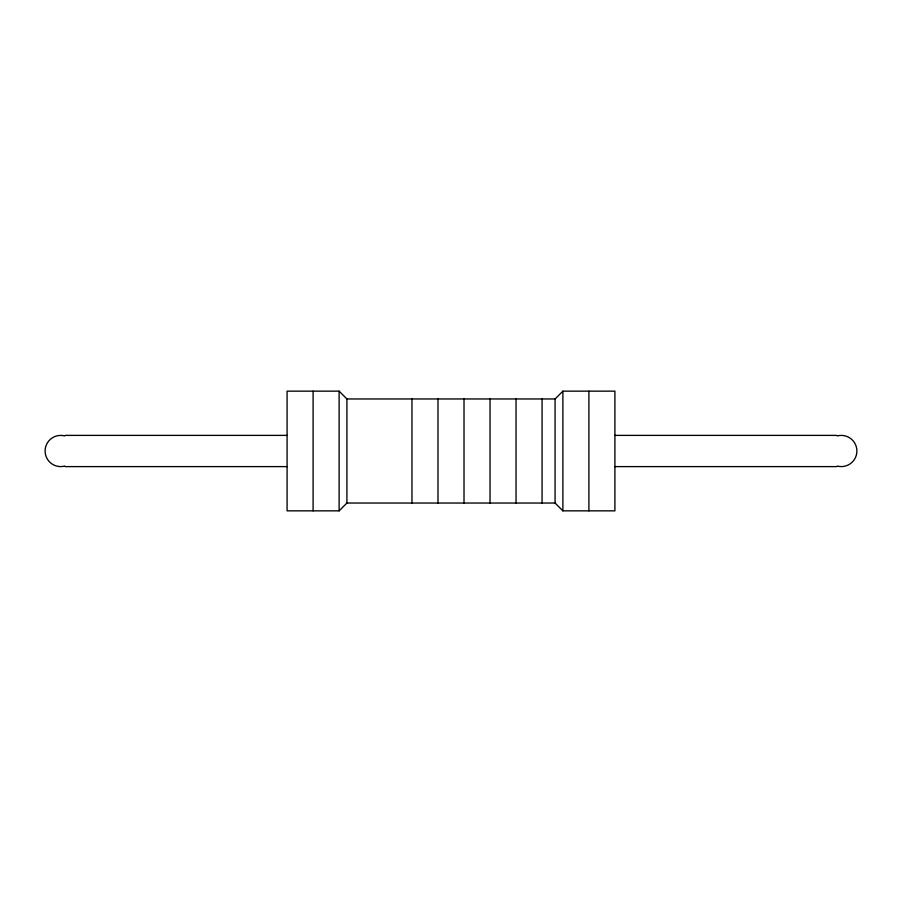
<?xml version="1.0" encoding="UTF-8"?>
<svg xmlns="http://www.w3.org/2000/svg" width="902" height="902" viewBox="0 0 902 902"><rect width="100%" height="100%" fill="white"/><g stroke="black" fill="none" stroke-linecap="round" stroke-linejoin="round"><path stroke-width="1.35" d="M339.118 510.848L346.92 503.034L555.08 503.034L562.882 510.848L614.916 510.848L614.916 391.152L562.882 391.152L555.08 398.966L346.92 398.966L339.118 391.152L287.084 391.152L287.084 510.848L339.118 510.848L339.118 391.152M65.282 435.384L287.084 435.384M614.916 435.384L836.718 435.384M65.282 466.616L287.084 466.616M614.916 466.616L836.718 466.616M588.905 391.152L588.905 510.848M562.882 391.152L562.882 510.848M555.08 398.966L555.08 503.034M542.068 398.966L542.068 503.034M516.045 398.966L516.045 503.034M490.034 398.966L490.034 503.034M464.011 398.966L464.011 503.034M437.989 398.966L437.989 503.034M411.966 398.966L411.966 503.034M346.92 398.966L346.92 503.034M313.095 391.152L313.095 510.848M837.248 435.925A15.616 15.616 0 0 1 856.9 451A15.616 15.616 0 0 1 837.248 466.075M64.752 466.075A15.616 15.616 0 0 1 45.1 451A15.616 15.616 0 0 1 64.752 435.925"/></g></svg>
